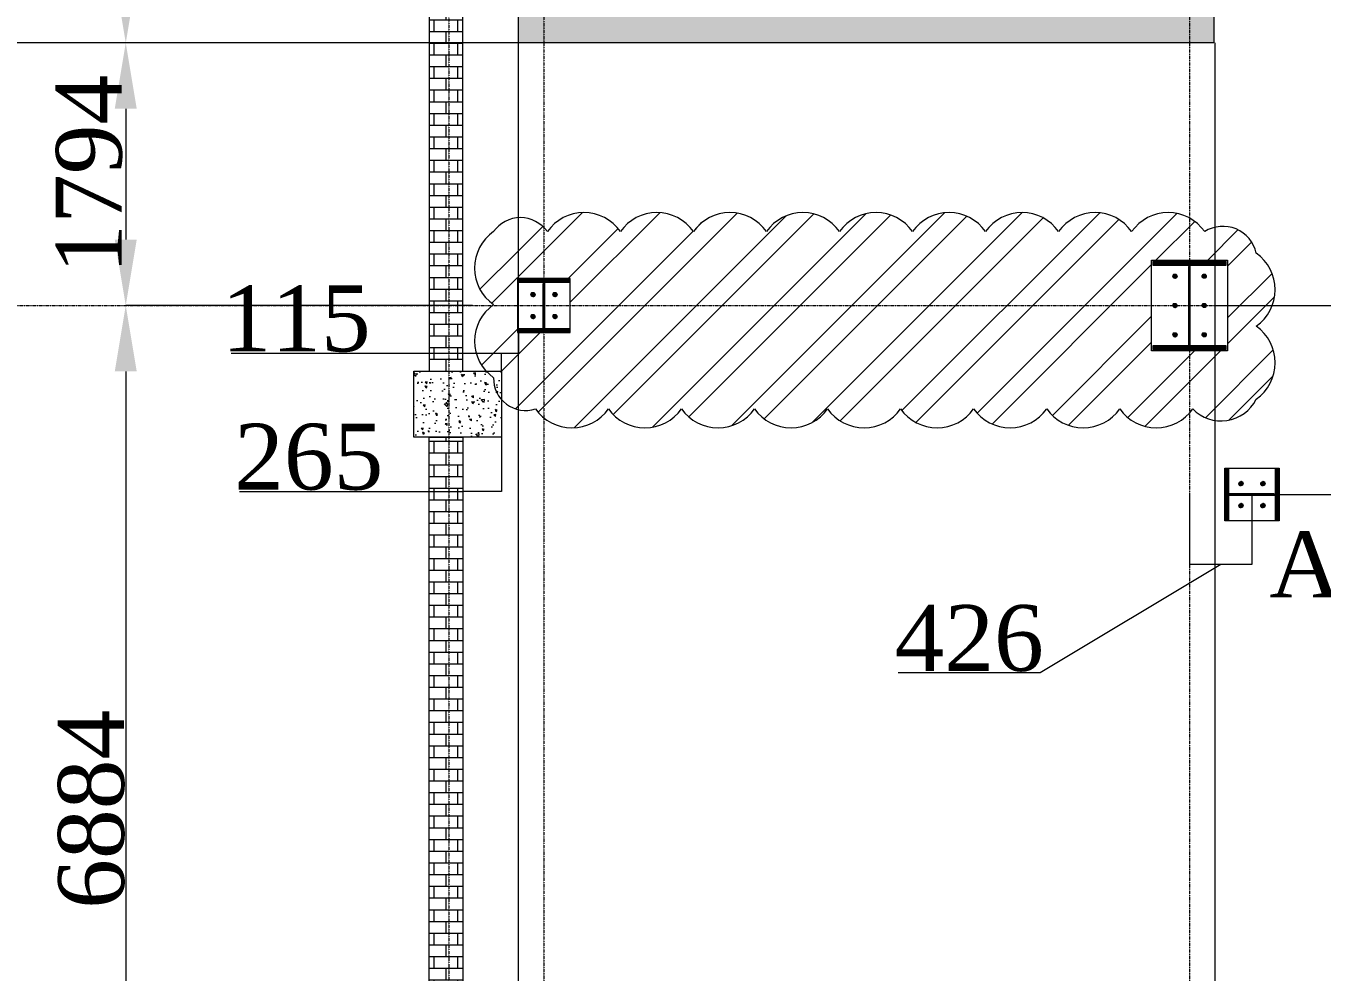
# Model space of a CAD drawing. Header units: millimetres. Extents: x 0 to 13151789, y -1482478 to 0.
# Drawn here: x 12762139 to 12770992, y -1307476 to -1301012 of the extents above; entities that cross this region are included whole.
import ezdxf
from ezdxf.entities.mleader import LeaderData, LeaderLine
from ezdxf.math import Vec2, Vec3

# ---------------------------------------------------------------- set-up
doc = ezdxf.new("R2010")
doc.units = ezdxf.units.MM
doc.header["$LTSCALE"] = 0.4
doc.header["$MEASUREMENT"] = 0
doc.header["$PDMODE"] = 66
doc.linetypes.add('CENTER', pattern=[2, 1.25, -0.25, 0.25, -0.25])
doc.linetypes.add('XKITLINE03', pattern=[6, 3, -1, 1, -1])
doc.layers.get('Defpoints').update_dxf_attribs({"lineweight": 0})
for name, color, linetype, lineweight in [('2', 3, 'Continuous', 0), ('COLUM HATCH', 7, 'Continuous', 0), ('Grid', 202, 'CENTER', 0), ('HATCH', 8, 'Continuous', 0), ('Layer 1', 7, 'Continuous', 0), ('Other object type', 1, 'Continuous', 0), ('Outer Line', 1, 'Continuous', 0)]:
    doc.layers.add(name, color=color, linetype=linetype, lineweight=lineweight)
doc.styles.add('style2', font='ARIALN.TTF')
doc.styles.add('TNROMAN', font='times.ttf')
doc.dimstyles.new('shahid', dxfattribs={"dimtxt": 37.0005, "dimasz": 20, "dimexe": 8, "dimexo": 10, "dimgap": 5, "dimtad": 3, "dimdec": 0, "dimrnd": 1, "dimzin": 0, "dimdsep": 46, "dimtxsty": 'style2', "dimcen": 0.09, "dimclrt": 1, "dimadec": 0, "dimazin": 0, "dimtfac": 1, "dimtdec": 0, "dimtix": 1, "dimtmove": 1, "dimatfit": 3, "dimfxl": 1, "dimtolj": 1, "dimtzin": 0, "dimlwd": 5, "dimlwe": 5, "dimarcsym": 0})
pattern_1 = [(0, (5217888.11, -1755129.696), (0, 80), []), (90, (5217888.11, -1755129.696), (-80, 80), [80, -80])]
pattern_2 = [(45, (5160635.05785, -1989147.04124), (-0.0883883476483, 0.0883883476483), [])]
pattern_3 = [(315, (12069558.30396, 6300828.29189), (0.0883883476483, 0.0883883476483), [])]

# ---------------------------------------------------------------- blocks, each defined once
blk = doc.blocks.new('*D101')
at = {"layer": 'Defpoints', "color": 0, "linetype": 'ByBlock', "lineweight": 0, "ltscale": 0.0025, "transparency": 16777216}
for p in [(12765566.3, -1292253), (12762820.6, -1301128), (12765566.3, -1301128)]:
    blk.add_point(p, dxfattribs=at)
at = {"layer": 'Layer 1', "color": 8, "linetype": 'ByBlock', "lineweight": 5, "ltscale": 0.0025, "transparency": 16777216}
for p, q in [((12765566.3, -1292253), (12762820.6, -1292253)), ((12762820.6, -1292703), (12762820.6, -1300678)), ((12765566.3, -1301128), (12762820.6, -1301128))]:
    blk.add_line(p, q, dxfattribs=at)
at = {"layer": 'Layer 1', "color": 8, "linetype": 'ByBlock', "lineweight": 0, "ltscale": 0.0025, "transparency": 16777216}
for points in [[(12762745.6, -1292703), (12762895.6, -1292703), (12762820.6, -1292253)], [(12762745.6, -1300678), (12762895.6, -1300678), (12762820.6, -1301128)]]:
    blk.add_solid(points, dxfattribs=at)
at = {"layer": 'Layer 1', "color": 2, "linetype": 'ByBlock', "lineweight": 0, "ltscale": 0.0025, "transparency": 16777216, "insert": (12762586, -1296690.5), "char_height": 450, "attachment_point": 5, "rotation": 90, "style": 'TNROMAN'}
blk.add_mtext('\\A1;8875', dxfattribs=at)
blk = doc.blocks.new('*D102')
at = {"layer": 'Defpoints', "color": 0, "linetype": 'ByBlock', "lineweight": 0, "ltscale": 0.0025, "transparency": 16777216}
for p in [(12765188.3, -1301128), (12762820.6, -1302922), (12765188.3, -1302922)]:
    blk.add_point(p, dxfattribs=at)
at = {"layer": 'Layer 1', "color": 8, "linetype": 'ByBlock', "lineweight": 5, "ltscale": 0.0025, "transparency": 16777216}
for p, q in [((12765188.3, -1301128), (12762820.6, -1301128)), ((12762820.6, -1301578), (12762820.6, -1302472)), ((12765188.3, -1302922), (12762820.6, -1302922))]:
    blk.add_line(p, q, dxfattribs=at)
at = {"layer": 'Layer 1', "color": 8, "linetype": 'ByBlock', "lineweight": 0, "ltscale": 0.0025, "transparency": 16777216}
for points in [[(12762745.6, -1301578), (12762895.6, -1301578), (12762820.6, -1301128)], [(12762745.6, -1302472), (12762895.6, -1302472), (12762820.6, -1302922)]]:
    blk.add_solid(points, dxfattribs=at)
at = {"layer": 'Layer 1', "color": 2, "linetype": 'ByBlock', "lineweight": 0, "ltscale": 0.0025, "transparency": 16777216, "insert": (12762571, -1302025), "char_height": 450, "attachment_point": 5, "rotation": 90, "style": 'TNROMAN'}
blk.add_mtext('\\A1;1794', dxfattribs=at)
blk = doc.blocks.new('*D103')
at = {"layer": 'Defpoints', "color": 0, "lineweight": 0, "transparency": 16777216}
for p in [(12765188.3, -1302922), (12762820.6, -1309806), (12765188.3, -1309806)]:
    blk.add_point(p, dxfattribs=at)
at = {"layer": 'Layer 1', "color": 8, "lineweight": 5, "transparency": 16777216}
for p, q in [((12765188.3, -1302922), (12762820.6, -1302922)), ((12762820.6, -1303372), (12762820.6, -1309356)), ((12765188.3, -1309806), (12762820.6, -1309806))]:
    blk.add_line(p, q, dxfattribs=at)
at = {"layer": 'Layer 1', "color": 8, "lineweight": 0, "transparency": 16777216}
for points in [[(12762745.6, -1303372), (12762895.6, -1303372), (12762820.6, -1302922)], [(12762745.6, -1309356), (12762895.6, -1309356), (12762820.6, -1309806)]]:
    blk.add_solid(points, dxfattribs=at)
at = {"layer": 'Layer 1', "color": 2, "lineweight": 0, "transparency": 16777216, "insert": (12762586.7, -1306364), "char_height": 450, "attachment_point": 5, "rotation": 90, "style": 'TNROMAN'}
blk.add_mtext('\\A1;6884', dxfattribs=at)
blk = doc.blocks.new('*D106')
at = {"layer": 'Defpoints', "color": 0, "linetype": 'ByBlock', "lineweight": 0, "ltscale": 0.0025, "transparency": 16777216}
for p in [(12760815.8, -1301128), (12765502.3, -1301128), (12765502.3, -1319026)]:
    blk.add_point(p, dxfattribs=at)
at = {"layer": 'Layer 1', "color": 8, "linetype": 'ByBlock', "lineweight": 5, "ltscale": 0.0025, "transparency": 16777216}
for p, q in [((12765502.3, -1301128), (12760815.8, -1301128)), ((12760815.8, -1318576), (12760815.8, -1301578)), ((12765502.3, -1319026), (12760815.8, -1319026))]:
    blk.add_line(p, q, dxfattribs=at)
at = {"layer": 'Layer 1', "color": 8, "linetype": 'ByBlock', "lineweight": 0, "ltscale": 0.0025, "transparency": 16777216}
for points in [[(12760740.8, -1301578), (12760890.8, -1301578), (12760815.8, -1301128)], [(12760740.8, -1318576), (12760890.8, -1318576), (12760815.8, -1319026)]]:
    blk.add_solid(points, dxfattribs=at)
at = {"layer": 'Layer 1', "color": 2, "linetype": 'ByBlock', "lineweight": 0, "ltscale": 0.0025, "transparency": 16777216, "insert": (12760575.1, -1310077), "char_height": 450, "attachment_point": 5, "rotation": 90, "style": 'TNROMAN'}
blk.add_mtext('\\A1;WIDTH : 17898 O/O OF STEEL LINE ', dxfattribs=at)
blk = doc.blocks.new('*D118')
at = {"layer": 'Defpoints', "color": 0, "lineweight": 0, "transparency": 16777216}
for p in [(12765502.3, -1303102), (12765502.3, -1303247.5), (12765387.4, -1303370.8)]:
    blk.add_point(p, dxfattribs=at)
at = {"layer": 'Layer 1', "color": 8, "lineweight": 5, "transparency": 16777216}
for p, q in [((12765502.3, -1303102), (12765502.3, -1303247.5)), ((12763541.7, -1303247.5), (12765387.4, -1303247.5)), ((12765387.4, -1303370.8), (12765387.4, -1303247.5)), ((12765387.4, -1303247.5), (12765502.3, -1303247.5)), ((12765387.4, -1303247.5), (12765502.3, -1303247.5))]:
    blk.add_line(p, q, dxfattribs=at)
at = {"layer": 'Layer 1', "color": 2, "lineweight": 0, "transparency": 16777216, "insert": (12763984.2, -1303013.6), "char_height": 450, "attachment_point": 5, "style": 'TNROMAN'}
blk.add_mtext('\\A1;115', dxfattribs=at)
blk = doc.blocks.new('*D119')
at = {"layer": 'Defpoints', "color": 0, "lineweight": 0, "transparency": 16777216}
for p in [(12765122.4, -1303820.8), (12765387.4, -1303820.9), (12765122.4, -1304191.6)]:
    blk.add_point(p, dxfattribs=at)
at = {"layer": 'Layer 1', "color": 8, "lineweight": 5, "transparency": 16777216}
for p, q in [((12765122.4, -1303820.8), (12765122.4, -1304191.6)), ((12765387.4, -1303820.9), (12765387.4, -1304191.6)), ((12763596.4, -1304191.6), (12765122.4, -1304191.6)), ((12765387.4, -1304191.6), (12765122.4, -1304191.6)), ((12765387.4, -1304191.6), (12765122.4, -1304191.6))]:
    blk.add_line(p, q, dxfattribs=at)
at = {"layer": 'Layer 1', "color": 2, "lineweight": 0, "transparency": 16777216, "insert": (12764070.7, -1303957.7), "char_height": 450, "attachment_point": 5, "style": 'TNROMAN'}
blk.add_mtext('\\A1;265', dxfattribs=at)
blk = doc.blocks.new('*D131')
at = {"layer": 'Defpoints', "color": 0, "lineweight": 0, "transparency": 16777216}
for p in [(12770262.3, -1302922), (12771927.4, -1302922), (12770689.3, -1304214)]:
    blk.add_point(p, dxfattribs=at)
at = {"layer": 'Layer 1', "color": 8, "lineweight": 5, "transparency": 16777216}
for p, q in [((12770262.3, -1302922), (12771927.4, -1302922)), ((12771927.4, -1303764), (12771927.4, -1303372)), ((12770689.3, -1304214), (12771927.4, -1304214))]:
    blk.add_line(p, q, dxfattribs=at)
at = {"layer": 'Layer 1', "color": 8, "lineweight": 0, "transparency": 16777216}
for points in [[(12771852.4, -1303372), (12772002.4, -1303372), (12771927.4, -1302922)], [(12771852.4, -1303764), (12772002.4, -1303764), (12771927.4, -1304214)]]:
    blk.add_solid(points, dxfattribs=at)
at = {"layer": 'Layer 1', "color": 2, "lineweight": 0, "transparency": 16777216, "insert": (12771692.8, -1303568), "char_height": 450, "attachment_point": 5, "rotation": 90, "style": 'TNROMAN'}
blk.add_mtext('\\A1;1292', dxfattribs=at)
blk = doc.blocks.new('*D231')
at = {"layer": 'Defpoints', "color": 0, "lineweight": 0, "transparency": 16777216}
for p in [(12770087.3, -1304220), (12770513.3, -1304220), (12770087.3, -1304691.5)]:
    blk.add_point(p, dxfattribs=at)
at = {"layer": 'Layer 1', "color": 8, "lineweight": 5, "transparency": 16777216}
for p, q in [((12770087.3, -1304220), (12770087.3, -1304691.5)), ((12770513.3, -1304220), (12770513.3, -1304691.5)), ((12770300.3, -1304691.5), (12769067.4, -1305430.5)), ((12770513.3, -1304691.5), (12770087.3, -1304691.5)), ((12770513.3, -1304691.5), (12770087.3, -1304691.5)), ((12769067.4, -1305430.5), (12768096.7, -1305430.5))]:
    blk.add_line(p, q, dxfattribs=at)
at = {"layer": 'Layer 1', "color": 2, "lineweight": 0, "transparency": 16777216, "insert": (12768582, -1305196.6), "char_height": 450, "attachment_point": 5, "style": 'TNROMAN'}
blk.add_mtext('\\A1;426', dxfattribs=at)

msp = doc.modelspace()

# ---------------------------------------------------------------- hatches: boundary and pattern name
at = {"layer": '2', "lineweight": 0}
h = msp.add_hatch(dxfattribs=at)
h.set_pattern_fill('ANSI31', color=256)
h.set_pattern_definition([(45, (5160415.55785, -1962027.54124), (-0.0883883476483, 0.0883883476483), [])])
h.paths.add_polyline_path([(12765671.3, -1302762), (12765671.3, -1303082), (12765502.3, -1303082), (12765502.3, -1303098), (12765852.3, -1303098), (12765852.3, -1303082), (12765683.3, -1303082), (12765683.3, -1302762), (12765852.3, -1302762), (12765852.3, -1302746), (12765502.3, -1302746), (12765502.3, -1302762)])
h = msp.add_hatch(dxfattribs=at)
h.set_pattern_fill('ANSI31', color=256, angle=-90)
h.set_pattern_definition([(315, (12096674.80396, 6301047.79189), (0.0883883476483, 0.0883883476483), [])])
h.paths.add_polyline_path([(12770353.3, -1304208), (12770673.3, -1304208), (12770673.3, -1304039), (12770689.3, -1304039), (12770689.3, -1304389), (12770673.3, -1304389), (12770673.3, -1304220), (12770353.3, -1304220), (12770353.3, -1304389), (12770337.3, -1304389), (12770337.3, -1304039), (12770353.3, -1304039)])
at = {"layer": 'COLUM HATCH', "lineweight": 0}
h = msp.add_hatch(dxfattribs=at)
h.set_pattern_fill('ANSI32', color=256, scale=1000)
h.set_pattern_definition([(45, (5159118.7, -1962668.04), (-265.165043, 265.165043), []), (45, (5159295.5, -1962668.04), (-265.165043, 265.165043), [])])
h.paths.add_polyline_path([(12769827.3, -1302922), (12765857.3, -1302922), (12765857.3, -1303107), (12765677.3, -1303107), (12765677.3, -1303690.4, 0.434171), (12766117.9, -1303628, 0.520567), (12766616.8, -1303628, 0.520567), (12767115.7, -1303628, 0.520567), (12767614.6, -1303628, 0.520567), (12768113.5, -1303628, 0.520567), (12768612.4, -1303628, 0.520567), (12769111.3, -1303628, 0.520567), (12769610.2, -1303628, 0.484413), (12770087.3, -1303655.6), (12770087.3, -1303232), (12769827.3, -1303232)])
h.paths.add_polyline_path([(12769827.3, -1302612), (12770087.3, -1302612), (12770087.3, -1302324.8, 0.382443), (12769691.6, -1302417.2, 0.520567), (12769192.7, -1302417.2, 0.520567), (12768693.8, -1302417.2, 0.520567), (12768194.9, -1302417.2, 0.520567), (12767696, -1302417.2, 0.520567), (12767197.1, -1302417.2, 0.520567), (12766698.2, -1302417.2, 0.520567), (12766199.3, -1302417.2, 0.520567), (12765700.4, -1302417.2, 0.040346), (12765677.3, -1302389.4), (12765677.3, -1302737), (12765857.3, -1302737), (12765857.3, -1302922), (12769827.3, -1302922)])
h.paths.add_polyline_path([(12770542.2, -1303063.3, 0.150322), (12770652.2, -1302922), (12770347.3, -1302922), (12770347.3, -1303232), (12770262.3, -1303232), (12770262.3, -1303707.8, 0.326397), (12770542.2, -1303562.2, 0.520567)])
h.paths.add_polyline_path([(12770542.2, -1302564.4, 0.417985), (12770262.3, -1302387.2), (12770262.3, -1302612), (12770347.3, -1302612), (12770347.3, -1302922), (12770652.2, -1302922, 0.343375)])
h.paths.add_polyline_path([(12770262.3, -1303232), (12770087.3, -1303232), (12770087.3, -1303655.6, 0.028873), (12770109.1, -1303628, 0.165969), (12770262.3, -1303707.8)])
h.paths.add_polyline_path([(12765333.1, -1302417.2, 0.520567), (12765333.1, -1302916.1, 0.008218), (12765325, -1302922), (12765497.3, -1302922), (12765497.3, -1302737), (12765498.6, -1302322.4, 0.223377)])
h.paths.add_polyline_path([(12765497.3, -1302922), (12765325, -1302922, 0.442512), (12765282.8, -1303370.8), (12765387.4, -1303370.8), (12765387.4, -1303565.3, 0.157453), (12765502.3, -1303633.6), (12765502.3, -1303107), (12765497.3, -1303107)])
h.paths.add_polyline_path([(12765677.3, -1302389.4, 0.219131), (12765502.3, -1302322.1), (12765502.3, -1302737), (12765677.3, -1302737)])
h.paths.add_polyline_path([(12765677.3, -1303107), (12765502.3, -1303107), (12765502.3, -1303633.6, 0.136705), (12765619, -1303628, 0.070469), (12765677.3, -1303690.4)])
h.paths.add_polyline_path([(12770262.3, -1302387.2, 0.08425), (12770190.5, -1302417.2, 0.115191), (12770087.3, -1302324.8), (12770087.3, -1302612), (12770262.3, -1302612)])
h = msp.add_hatch(dxfattribs=at)
h.set_pattern_fill('ANSI31', color=3)
h.set_pattern_definition([(45, (5249593.0317, -2031979.18162), (-0.0883883476483, 0.0883883476483), [])])
h.paths.add_polyline_path([(12770092.3, -1302647), (12770092.3, -1303197), (12770337.3, -1303197), (12770337.3, -1303222), (12769837.3, -1303222), (12769837.3, -1303197), (12770082.3, -1303197), (12770082.3, -1302647), (12769837.3, -1302647), (12769837.3, -1302622), (12770337.3, -1302622), (12770337.3, -1302647)])
at = {"layer": 'HATCH', "lineweight": 0}
h = msp.add_hatch(dxfattribs=at)
h.set_pattern_fill('ANSI31', color=8)
h.set_pattern_definition([(45, (5164870.05785, -1989021.93626), (-0.0883883476483, 0.0883883476483), [])])
h.paths.add_polyline_path([(12769973, -1302721.9, 1), (12770001.6, -1302721.9, 1)])
h = msp.add_hatch(dxfattribs=at)
h.set_pattern_fill('ANSI31', color=8)
h.set_pattern_definition([(45, (5165070.05785, -1989021.93626), (-0.0883883476483, 0.0883883476483), [])])
h.paths.add_polyline_path([(12770173, -1302721.9, 1), (12770201.6, -1302721.9, 1)])
h = msp.add_hatch(dxfattribs=at)
h.set_pattern_fill('ANSI31', color=8)
h.set_pattern_definition(pattern_2)
h.paths.add_polyline_path([(12765588, -1302847, 1), (12765616.6, -1302847, 1)])
h = msp.add_hatch(dxfattribs=at)
h.set_pattern_fill('ANSI31', color=8)
h.set_pattern_definition(pattern_2)
h.paths.add_polyline_path([(12765738, -1302847, 1), (12765766.6, -1302847, 1)])
h = msp.add_hatch(dxfattribs=at)
h.set_pattern_fill('ANSI31', color=8)
h.set_pattern_definition([(45, (5164870.05785, -1989222.04124), (-0.0883883476483, 0.0883883476483), [])])
h.paths.add_polyline_path([(12769973, -1302922, 1), (12770001.6, -1302922, 1)])
h = msp.add_hatch(dxfattribs=at)
h.set_pattern_fill('ANSI31', color=8)
h.set_pattern_definition([(45, (5165070.05785, -1989222.04124), (-0.0883883476483, 0.0883883476483), [])])
h.paths.add_polyline_path([(12770173, -1302922, 1), (12770201.6, -1302922, 1)])
h = msp.add_hatch(dxfattribs=at)
h.set_pattern_fill('ANSI31', color=8)
h.set_pattern_definition(pattern_2)
h.paths.add_polyline_path([(12765616.6, -1302997, 1), (12765588, -1302997, 1)])
h = msp.add_hatch(dxfattribs=at)
h.set_pattern_fill('ANSI31', color=8)
h.set_pattern_definition(pattern_2)
h.paths.add_polyline_path([(12765766.6, -1302997, 1), (12765738, -1302997, 1)])
h = msp.add_hatch(dxfattribs=at)
h.set_pattern_fill('ANSI31', color=8)
h.set_pattern_definition([(45, (5164870.05785, -1989421.94853), (-0.0883883476483, 0.0883883476483), [])])
h.paths.add_polyline_path([(12769973, -1303121.9, 1), (12770001.6, -1303121.9, 1)])
h = msp.add_hatch(dxfattribs=at)
h.set_pattern_fill('ANSI31', color=8)
h.set_pattern_definition([(45, (5165070.05785, -1989421.94853), (-0.0883883476483, 0.0883883476483), [])])
h.paths.add_polyline_path([(12770173, -1303121.9, 1), (12770201.6, -1303121.9, 1)])
h = msp.add_hatch(dxfattribs=at)
h.set_pattern_fill('AR-CONC', color=251, scale=22, angle=90)
h.set_pattern_definition([(140, (5159260.57, -1973780.81), (13.8054697, 157.7972402), [16.5, -181.5]), (85, (5159260.57, -1973780.81), (-165.4822694, -30.5252934), [13.2, -145.2]), (190.4514445, (5159261.72, -1973767.66), (-151.676798, 127.2719463), [14.0228422, -154.2512646]), (136.1842, (5159216.57, -1973780.81), (36.414242, 234.7930927), [24.75, -272.25]), (186.6356355, (5159219.6, -1973761.25), (-214.306092, 205.625628), [21.034275, -231.377027]), (81.184164, (5159216.57, -1973780.8), (-214.306092, 205.625628), [19.8, -217.8]), (111, (5159227.57, -1973758.81), (88.576156, 131.3195515), [16.5, -181.5]), (56, (5159227.57, -1973758.81), (-159.53301, 53.529373), [13.2, -145.2]), (161.4514447, (5159234.96, -1973747.87), (-70.9568536, 184.848923), [14.0228418, -154.2512646]), (127.5, (5159260.574, -1973780.81), (-73.23664784, 2.67516817), [0, -143.44, 0, -147.4, 0, -145.75]), (97.5, (5159260.574, -1973780.81), (-86.7705766, 57.8752982), [0, -84.04, 0, -140.14, 0, -55.55]), (57.5, (5159260.574, -1973829.87), (4.9620718, 117.44093596), [0, -55, 0, -171.6, 0, -227.7]), (47.5, (5159260.57, -1973851.87), (-22.0230961, 128.3009573), [0, -71.5, 0, -113.96, 0, -161.7])])
h.paths.add_polyline_path([(12765387.4, -1303820.8), (12765387.4, -1303370.8), (12764787.4, -1303370.8), (12764787.4, -1303820.8)])
h = msp.add_hatch(dxfattribs=at)
h.set_pattern_fill('ANSI31', color=8, angle=-90)
h.set_pattern_definition(pattern_3)
h.paths.add_polyline_path([(12770438.3, -1304124.7, -1), (12770438.3, -1304153.3, -1)])
h = msp.add_hatch(dxfattribs=at)
h.set_pattern_fill('ANSI31', color=8, angle=-90)
h.set_pattern_definition(pattern_3)
h.paths.add_polyline_path([(12770588.3, -1304153.3, -1), (12770588.3, -1304124.7, -1)])
h = msp.add_hatch(dxfattribs=at)
h.set_pattern_fill('ANSI31', color=8, angle=-90)
h.set_pattern_definition(pattern_3)
h.paths.add_polyline_path([(12770438.3, -1304274.7, -1), (12770438.3, -1304303.3, -1)])
h = msp.add_hatch(dxfattribs=at)
h.set_pattern_fill('ANSI31', color=8, angle=-90)
h.set_pattern_definition(pattern_3)
h.paths.add_polyline_path([(12770588.3, -1304303.3, -1), (12770588.3, -1304274.7, -1)])
at = {"layer": 'Other object type', "lineweight": 0}
h = msp.add_hatch(dxfattribs=at)
h.set_pattern_fill('AR-CONC', color=150, scale=30)
h.set_pattern_definition([(50, (5217888.1, -1755129.73), (215.1780548, -18.8256405), [22.5, -247.5]), (355, (5217888.1, -1755129.73), (-41.6254, 225.65764), [18, -198]), (100.4514445, (5217906.04, -1755131.3), (173.552654, 206.8319973), [19.1220576, -210.3426336]), (46.1842, (5217888.1, -1755069.73), (320.172399, -49.655784), [33.75, -371.25]), (96.6356355, (5217914.8, -1755073.87), (280.398584, 292.23558), [28.683103, -315.514128]), (351.184164, (5217888.1, -1755069.73), (280.398584, 292.23558), [27, -297]), (21, (5217918.1, -1755084.73), (179.0721156, -120.785667), [22.5, -247.5]), (326, (5217918.1, -1755084.73), (72.9945996, 217.5450135), [18, -198]), (71.4514447, (5217933.03, -1755094.8), (252.066713, 96.759346), [19.122057, -210.3426336]), (37.5, (5217888.11, -1755129.73), (3.6479566, 99.86815615), [0, -195.6, 0, -201, 0, -198.75]), (7.5, (5217888.11, -1755129.73), (78.9208612, 118.3235136), [0, -114.6, 0, -191.1, 0, -75.75]), (327.5, (5217821.21, -1755129.73), (160.14673085, -6.7664615), [0, -75, 0, -234, 0, -310.5]), (317.5, (5217791.21, -1755129.73), (174.9558508, 30.0314947), [0, -97.5, 0, -155.4, 0, -220.5])])
h.paths.add_polyline_path([(12770087.3, -1301128), (12770087.3, -1292253), (12765677.3, -1292253), (12765677.3, -1301128)])
h.paths.add_polyline_path([(12765731.3, -1300897.3), (12765731.3, -1292480.3), (12770023.3, -1292480.3), (12770023.3, -1300897.3)], flags=16)
h.paths.add_polyline_path([(12767347.7, -1299028.4), (12767347.7, -1294748.6), (12768144.2, -1294748.6), (12768144.2, -1299028.4)], flags=0)
h.paths.add_polyline_path([(12765677.3, -1292253), (12765502.6, -1292253), (12765502.6, -1301126.3), (12765677.3, -1301126.3)])
h.paths.add_polyline_path([(12770252.3, -1292253), (12770087.3, -1292253), (12770087.3, -1301126.3), (12770252.3, -1301126.3)])
h.paths.add_polyline_path([(12768115.6, -1298973), (12768115.6, -1294970.1), (12767365.1, -1294970.1), (12767365.1, -1298973)], flags=0)
h = msp.add_hatch(dxfattribs=at)
h.set_pattern_fill('AR-B816', color=241, scale=10)
h.set_pattern_definition(pattern_1)
h.paths.add_polyline_path([(12765122.4, -1303370.8), (12765027.6, -1303370.8), (12765027.6, -1298261), (12765122.4, -1298261)])
h.paths.add_polyline_path([(12765027.6, -1303370.8), (12764893.4, -1303370.8), (12764893.4, -1298261), (12765027.6, -1298261)])
h = msp.add_hatch(dxfattribs=at)
h.set_pattern_fill('AR-B816', color=241, scale=10)
h.set_pattern_definition(pattern_1)
h.paths.add_polyline_path([(12765122.4, -1303820.8), (12765027.6, -1303820.8), (12765027.6, -1308655.5), (12765122.4, -1308655.5)])
h.paths.add_polyline_path([(12765027.6, -1303820.8), (12764893.4, -1303820.8), (12764893.4, -1308655.5), (12765027.6, -1308655.5)])

# ---------------------------------------------------------------- linework, layer by layer
at = {"layer": '2', "lineweight": 0}
for points in [[(12765683.3, -1302762), (12765852.3, -1302762), (12765852.3, -1302746), (12765502.3, -1302746), (12765502.3, -1302762), (12765671.3, -1302762), (12765671.3, -1303082), (12765502.3, -1303082), (12765502.3, -1303098), (12765852.3, -1303098), (12765852.3, -1303082), (12765683.3, -1303082)], [(12770353.3, -1304220), (12770353.3, -1304389), (12770337.3, -1304389), (12770337.3, -1304039), (12770353.3, -1304039), (12770353.3, -1304208), (12770673.3, -1304208), (12770673.3, -1304039), (12770689.3, -1304039), (12770689.3, -1304389), (12770673.3, -1304389), (12770673.3, -1304220)]]:
    msp.add_lwpolyline(points, close=True, dxfattribs=at)
at = {"layer": 'Grid', "linetype": 'XKITLINE03', "lineweight": 0}
for p, q in [((12765677.3, -1287783.4), (12765677.3, -1320385.5)), ((12770087.3, -1287783.4), (12770087.3, -1320385.5)), ((12758648.3, -1302922), (12812407.3, -1302922))]:
    msp.add_line(p, q, dxfattribs=at)
msp.add_lwpolyline([(12763738.6, -1287789.2), (12763738.6, -1288646.8), (12765027.6, -1288646.8), (12765027.6, -1320385.5)], dxfattribs=at)
at = {"layer": 'HATCH', "color": 251, "lineweight": 0}
msp.add_lwpolyline([(12764787.4, -1303370.8), (12765387.4, -1303370.8), (12765387.4, -1303820.8), (12764787.4, -1303820.8)], close=True, dxfattribs=at)
at = {"layer": 'Other object type', "color": 0, "lineweight": 0}
for p, q in [((12765502.3, -1319026), (12765502.3, -1301126.3)), ((12770262.3, -1309630), (12770262.3, -1301128))]:
    msp.add_line(p, q, dxfattribs=at)
at = {"layer": 'Other object type', "color": 150, "lineweight": 0}
msp.add_lwpolyline([(12765502.6, -1292253), (12770252.3, -1292253), (12770252.3, -1301128), (12765502.6, -1301128)], close=True, dxfattribs=at)
at = {"layer": 'Other object type', "color": 241, "lineweight": 0}
for points in [[(12764893.4, -1303370.8), (12765122.4, -1303370.8), (12765122.4, -1298261), (12764893.4, -1298261)], [(12764893.4, -1303820.8), (12765122.4, -1303820.8), (12765122.4, -1308655.5), (12764893.4, -1308655.5)]]:
    msp.add_lwpolyline(points, close=True, dxfattribs=at)
msp.add_lwpolyline([(12765333.1, -1302417.2, 0.520567), (12765333.1, -1302916.1, 0.520567), (12765333.1, -1303415, 0.520567), (12765619, -1303628, 0.520567), (12766117.9, -1303628, 0.520567), (12766616.8, -1303628, 0.520567), (12767115.7, -1303628, 0.520567), (12767614.6, -1303628, 0.520567), (12768113.5, -1303628, 0.520567), (12768612.4, -1303628, 0.520567), (12769111.3, -1303628, 0.520567), (12769610.2, -1303628, 0.520567), (12770109.1, -1303628, 0.520567), (12770542.2, -1303562.2, 0.520567), (12770542.2, -1303063.3, 0.520567), (12770542.2, -1302564.4, 0.520567), (12770190.5, -1302417.2, 0.520567), (12769691.6, -1302417.2, 0.520567), (12769192.7, -1302417.2, 0.520567), (12768693.8, -1302417.2, 0.520567), (12768194.9, -1302417.2, 0.520567), (12767696, -1302417.2, 0.520567), (12767197.1, -1302417.2, 0.520567), (12766698.2, -1302417.2, 0.520567), (12766199.3, -1302417.2, 0.520567), (12765700.4, -1302417.2, 0.520567)], format="xyb", close=True, dxfattribs=at)
at = {"layer": 'Other object type', "color": 0, "lineweight": 0}
for points in [[(12769827.3, -1302612), (12770347.3, -1302612), (12770347.3, -1303232), (12769827.3, -1303232)], [(12765497.3, -1302737), (12765497.3, -1303107), (12765857.3, -1303107), (12765857.3, -1302737)], [(12770328.3, -1304034), (12770698.3, -1304034), (12770698.3, -1304394), (12770328.3, -1304394)]]:
    msp.add_lwpolyline(points, close=True, dxfattribs=at)
at = {"layer": 'Other object type', "color": 3, "lineweight": 0}
msp.add_lwpolyline([(12770092.3, -1302647), (12770337.3, -1302647), (12770337.3, -1302622), (12769837.3, -1302622), (12769837.3, -1302647), (12770082.3, -1302647), (12770082.3, -1303197), (12769837.3, -1303197), (12769837.3, -1303222), (12770337.3, -1303222), (12770337.3, -1303197), (12770092.3, -1303197)], close=True, dxfattribs=at)
at = {"layer": 'Other object type', "color": 8, "lineweight": 0}
for centre in [(12769987.3, -1302721.9), (12770187.3, -1302721.9), (12765602.3, -1302847), (12765752.3, -1302847), (12769987.3, -1302922), (12770187.3, -1302922), (12765602.3, -1302997), (12765752.3, -1302997), (12769987.3, -1303121.9), (12770187.3, -1303121.9), (12770438.3, -1304139), (12770588.3, -1304139), (12770438.3, -1304289), (12770588.3, -1304289)]:
    msp.add_circle(centre, 14.3, dxfattribs=at)

# ---------------------------------------------------------------- dimensions: what is measured, and where the dimension line sits
at = {"layer": 'Layer 1', "linetype": 'ByBlock', "lineweight": 0, "ltscale": 0.0025}
for base, p1, p2, override, picture, middle in [((12762820.6, -1301128), (12765566.3, -1292253), (12765566.3, -1301128), {"dimtxt": 450, "dimasz": 450, "dimexe": 0, "dimexo": 0, "dimtxsty": 'TNROMAN', "dimclrd": 8, "dimclre": 8, "dimclrt": 2}, '*D101', (12762586, -1296690.5)), ((12762820.6, -1302922), (12765188.3, -1301128), (12765188.3, -1302922), {"dimtxt": 450, "dimasz": 450, "dimexe": 0, "dimexo": 0, "dimgap": 20, "dimtxsty": 'TNROMAN', "dimclrd": 8, "dimclre": 8, "dimclrt": 2}, '*D102', (12762571, -1302025))]:
    dim = msp.add_linear_dim(base=base, p1=p1, p2=p2, angle=90, dimstyle='shahid', override=override, dxfattribs=at)
    dim.commit()
    dim.dimension.update_dxf_attribs({"geometry": picture, "text_midpoint": middle})
dim = msp.add_linear_dim(base=(12760815.8, -1301128), p1=(12765502.3, -1319026), p2=(12765502.3, -1301128), angle=90, text='WIDTH : <> O/O OF STEEL LINE ', dimstyle='shahid', override={"dimtxt": 450, "dimasz": 450, "dimexe": 0, "dimexo": 0, "dimtxsty": 'TNROMAN', "dimclrd": 8, "dimclre": 8, "dimclrt": 2}, dxfattribs=at)
dim.commit()
dim.dimension.update_dxf_attribs({"geometry": '*D106', "text_midpoint": (12760575.1, -1310077)})
at = {"layer": 'Layer 1', "color": 0, "lineweight": 0}
for base, p1, p2, picture, middle in [((12765502.3, -1303247.5), (12765387.4, -1303370.8), (12765502.3, -1303102), '*D118', (12763984.2, -1303013.6)), ((12765122.4, -1304191.6), (12765387.4, -1303820.9), (12765122.4, -1303820.8), '*D119', (12764070.7, -1303811.9)), ((12770087.3, -1304691.5), (12770513.3, -1304220), (12770087.3, -1304220), '*D231', (12769062.4, -1305430.5))]:
    dim = msp.add_linear_dim(base=base, p1=p1, p2=p2, dimstyle='shahid', override={"dimtxt": 450, "dimasz": 450, "dimexe": 0, "dimexo": 0, "dimtxsty": 'TNROMAN', "dimclrd": 8, "dimclre": 8, "dimclrt": 2}, dxfattribs=at)
    dim.commit()
    dim.dimension.update_dxf_attribs({"geometry": picture, "text_midpoint": middle, "dimtype": 160})
for base, p1, p2, picture, middle in [((12771927.4, -1302922), (12770689.3, -1304214), (12770262.3, -1302922), '*D131', (12771692.8, -1303568)), ((12762820.6, -1309806), (12765188.3, -1302922), (12765188.3, -1309806), '*D103', (12762586.7, -1306364))]:
    dim = msp.add_linear_dim(base=base, p1=p1, p2=p2, angle=90, dimstyle='shahid', override={"dimtxt": 450, "dimasz": 450, "dimexe": 0, "dimexo": 0, "dimtxsty": 'TNROMAN', "dimclrd": 8, "dimclre": 8, "dimclrt": 2}, dxfattribs=at)
    dim.commit()
    dim.dimension.update_dxf_attribs({"geometry": picture, "text_midpoint": middle})

# ---------------------------------------------------------------- leaders
at = {"layer": 'Outer Line', "color": 0, "lineweight": 0}
ml = msp.add_multileader_mtext('Standard', dxfattribs=at)
ml.set_content('ABP-02', color=7, style='TNROMAN')
ml.set_leader_properties(color=215)
ml.build(insert=Vec2(0, 0))
ml.multileader.update_dxf_attribs({"dogleg_length": 92.4, "arrow_head_size": 50})
ctx = ml.context
ctx.base_point, ctx.char_height, ctx.arrow_head_size, ctx.landing_gap_size, ctx.plane_origin = Vec3(12770623.3, -1304694.3), 450, 50, 50, Vec3(12837998.7, -1308619.1)
ctx.text_align_type = 1
ctx.mtext.insert, ctx.mtext.rotation, ctx.mtext.width, ctx.mtext.defined_height, ctx.mtext.alignment, ctx.mtext.line_spacing_factor, ctx.mtext.flow_direction = Vec3(12771746.1, -1304465.4), 6.283185, 2692.609, 304.4, 2, 0.8, 5

doc.saveas('drawing.dxf')
